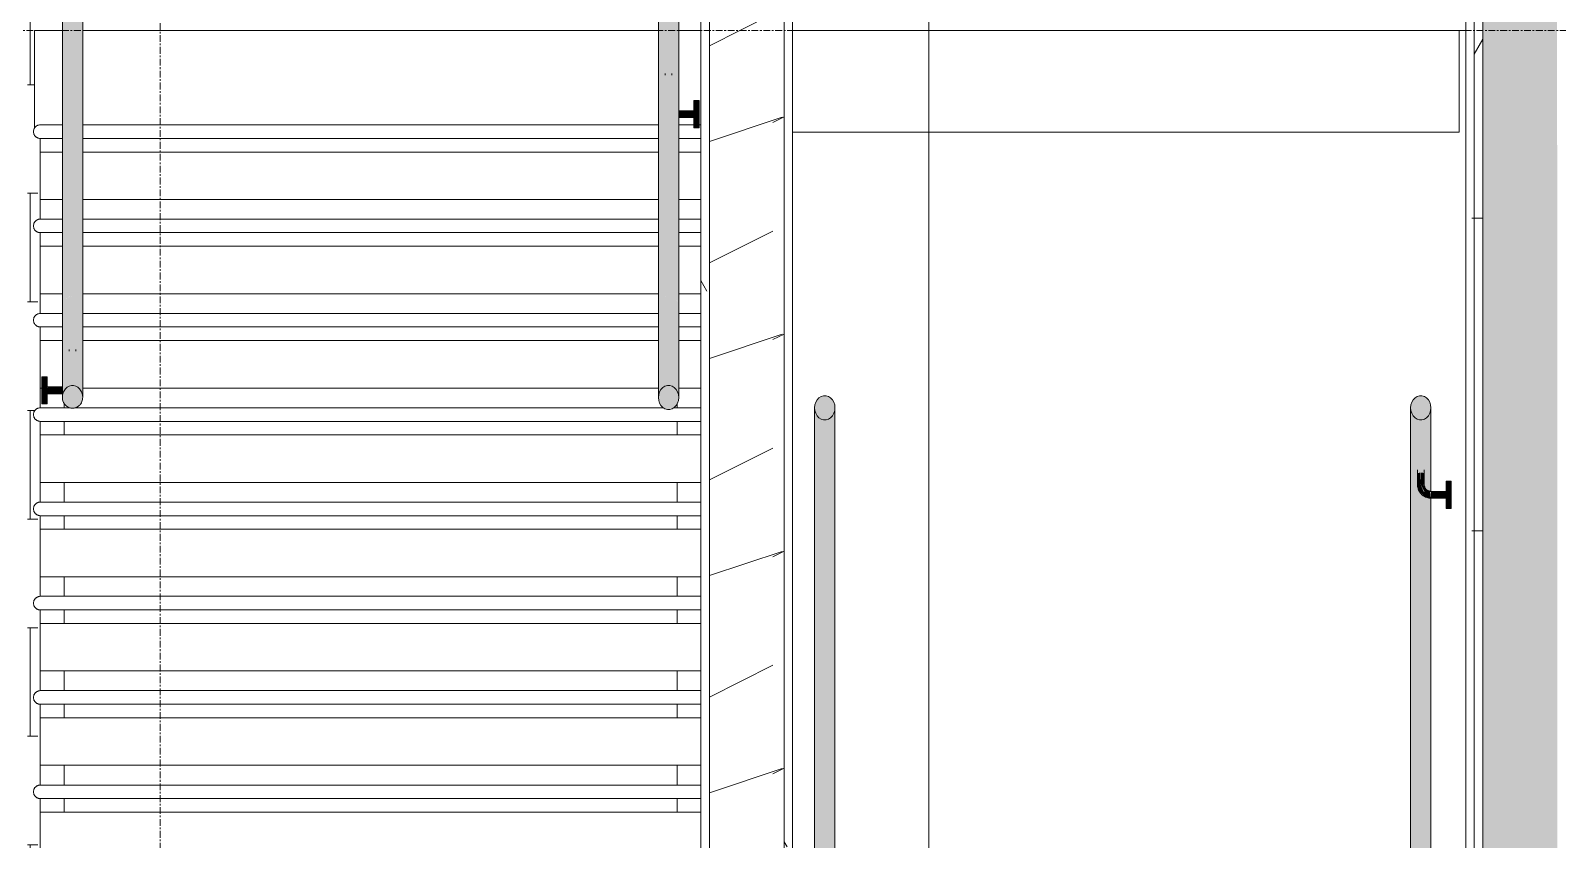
# Model space of a CAD drawing. Header units: inches. Extents: x -4168 to 1483, y -300 to 637.
# Drawn here: x -480.2 to -367.7, y 208.4 to 268 of the extents above; entities that cross this region are included whole.
import ezdxf

# ---------------------------------------------------------------- set-up
doc = ezdxf.new("R2010")
doc.units = ezdxf.units.IN
doc.header["$MEASUREMENT"] = 0
doc.linetypes.add('Grid Line 1_2_', pattern=[0.875, 0.5, -0.125, 0.125, -0.125])
for name, color, linetype, lineweight in [('0-3', 55, 'Continuous', 9), ('0-5', 10, 'Continuous', 5), ('A-FLOR-8', 55, 'Continuous', 9), ('A-FLOR-HRAL-1', 55, 'Continuous', 9), ('A-FLOR-HRAL-2', 7, 'Continuous', 9), ('A-FLOR-HRAL-4', 41, 'Continuous', 9), ('A-FLOR-LEVL-1', 51, 'Grid Line 1_2_', 9), ('A-WALL-5', 7, 'Continuous', 9), ('A-WALL-PATT-2', 45, 'Continuous', 9), ('A-WALL-PATT-3', 55, 'Continuous', 9), ('G-ANNO-SYMB', 111, 'Continuous', 9), ('I-WALL-3', 7, 'Continuous', 9), ('I-WALL-4', 55, 'Continuous', 9), ('S-GRID-1', 1, 'Grid Line 1_2_', 9), ('S-STRS-3', 55, 'Continuous', 9)]:
    doc.layers.add(name, color=color, linetype=linetype, lineweight=lineweight)
pattern_1 = [(0, (-10964.796, 146.633), (30.72, 7.68), [1.267, -21.773, 1.267, -21.773, -122.88]), (0, (-10964.796, 146.633), (30.72, 7.68), [-46.08, 1.267, -44.813, 1.267, -21.773, -53.76]), (0, (-10964.796, 146.633), (30.72, 7.68), [-115.2, 1.267, -14.093, 1.267, -37.133]), (120, (-10953.276, 150.473), (-22.01108, 22.7643), [1.267, -21.773, 1.267, -21.773, -122.88]), (120, (-10953.276, 150.473), (-22.01108, 22.7643), [-46.08, 1.267, -44.813, 1.267, -21.773, -53.76]), (120, (-10953.276, 150.473), (-22.01108, 22.7643), [-115.2, 1.267, -14.093, 1.267, -37.133]), (240, (-10949.436, 165.833), (-8.70892, -30.4443), [1.267, -21.773, 1.267, -21.773, -122.88]), (240, (-10949.436, 165.833), (-8.70892, -30.4443), [-46.08, 1.267, -44.813, 1.267, -21.773, -53.76]), (240, (-10949.436, 165.833), (-8.70892, -30.4443), [-115.2, 1.267, -14.093, 1.267, -37.133])]

# ---------------------------------------------------------------- blocks, each defined once
blk = doc.blocks.new('Railing - Handrail - Bracket-2694472-BUILDING SECTION - EAST_WEST AT RAMP - LOOKING SOUTH')
at = {"layer": 'A-FLOR-HRAL-2'}
for points in [[(-11495.88, 261.84), (-11495.88, 262.09), (-11497, 262.06), (-11497, 261.84), (-11496.43, 261.84)], [(-11495.5, 261.84), (-11495.5, 262.84), (-11495.88, 262.81), (-11495.88, 261.84)], [(-11496.6, 261.59), (-11495.88, 261.63), (-11495.88, 261.84), (-11497, 261.84), (-11496.99, 261.59)], [(-11495.88, 260.84), (-11495.5, 260.88), (-11495.5, 261.84), (-11495.88, 261.84), (-11495.88, 260.88)]]:
    blk.add_hatch(color=256, dxfattribs=at).paths.add_polyline_path(points, flags=0)
at = {"layer": 'A-FLOR-HRAL-1'}
for p, q in [((-11498, 264.84), (-11498, 264.72)), ((-11497.5, 264.72), (-11497.5, 264.84)), ((-11495.88, 262.09), (-11497, 262.09)), ((-11495.5, 262.84), (-11495.88, 262.84)), ((-11495.88, 261.84), (-11495.88, 262.84)), ((-11495.5, 262.84), (-11495.5, 261.84)), ((-11497, 261.59), (-11495.88, 261.59)), ((-11495.88, 260.84), (-11495.88, 261.84)), ((-11495.88, 260.84), (-11495.5, 260.84)), ((-11495.5, 261.84), (-11495.5, 260.84))]:
    blk.add_line(p, q, dxfattribs=at)
blk = doc.blocks.new('Railing - Railing-2687277-BUILDING SECTION - EAST_WEST AT RAMP - LOOKING SOUTH')
at = {"layer": 'A-FLOR-HRAL-4'}
for points in [[(-11497, 247.79), (-11497.03, 303.22), (-11497.1, 303.37), (-11497.22, 303.51), (-11497.38, 303.61), (-11497.75, 303.69), (-11498.13, 303.61), (-11498.28, 303.51), (-11498.4, 303.37), (-11498.48, 303.22), (-11498.5, 303.06), (-11498.48, 247.95), (-11498.31, 248.2), (-11498.18, 248.3), (-11498.02, 248.37), (-11497.75, 248.42), (-11497.38, 248.34), (-11497.13, 248.13), (-11497.09, 248.07), (-11497.02, 247.87)], [(-11497, 240.97), (-11497.03, 247.95), (-11497.19, 248.2), (-11497.33, 248.3), (-11497.38, 248.34), (-11497.75, 248.42), (-11498.13, 248.34), (-11498.31, 248.2), (-11498.42, 248.07), (-11498.48, 247.93), (-11498.5, 247.57), (-11498.48, 241.19), (-11498.36, 241.48), (-11498.21, 241.66), (-11498.13, 241.73), (-11497.95, 241.82), (-11497.75, 241.85), (-11497.56, 241.82), (-11497.38, 241.73), (-11497.29, 241.66), (-11497.1, 241.4), (-11497.03, 241.19), (-11497.02, 241.18)], [(-11497.84, 240.08), (-11497.66, 240.08), (-11497.37, 240.21), (-11497.33, 240.24), (-11497.13, 240.49), (-11497.09, 240.55), (-11497.01, 240.92), (-11497.02, 241.18), (-11497.13, 241.44), (-11497.29, 241.66), (-11497.38, 241.73), (-11497.56, 241.82), (-11497.75, 241.85), (-11497.95, 241.82), (-11498.13, 241.73), (-11498.28, 241.59), (-11498.4, 241.4), (-11498.48, 241.19), (-11498.48, 241.18), (-11498.48, 240.75), (-11498.32, 240.39), (-11498.31, 240.38), (-11498.03, 240.14), (-11498.02, 240.14)], [(-11486.25, 239.33), (-11486.06, 239.36), (-11485.88, 239.45), (-11485.72, 239.59), (-11485.6, 239.77), (-11485.53, 239.98), (-11485.52, 240), (-11485.52, 240.42), (-11485.59, 240.62), (-11485.69, 240.8), (-11485.83, 240.94), (-11485.99, 241.04), (-11486.16, 241.09), (-11486.34, 241.09), (-11486.52, 241.04), (-11486.68, 240.94), (-11486.81, 240.8), (-11486.98, 240.43), (-11486.98, 240.42), (-11486.98, 240), (-11486.9, 239.77), (-11486.78, 239.59), (-11486.63, 239.45), (-11486.45, 239.36), (-11486.34, 239.33)]]:
    blk.add_hatch(color=256, dxfattribs=at).paths.add_polyline_path(points, flags=0)
h = blk.add_hatch(color=256, dxfattribs=at)
h.paths.add_polyline_path([(-11486.25, 171.04), (-11485.88, 171.13), (-11485.69, 171.26), (-11485.59, 171.39), (-11485.52, 171.53), (-11485.5, 171.67), (-11485.53, 172.18), (-11486.88, 172.18), (-11486.88, 171.33), (-11486.68, 171.16), (-11486.57, 171.11), (-11486.45, 171.06)], flags=0)
h.paths.add_polyline_path([(-11485.87, 175.68), (-11485.5, 175.68), (-11485.53, 176.68), (-11486.88, 176.68), (-11486.88, 175.68), (-11485.88, 175.68)], flags=0)
h.paths.add_polyline_path([(-11485.6, 177.68), (-11485.5, 177.68), (-11485.53, 179.13), (-11486.88, 179.13), (-11486.88, 177.68), (-11485.6, 177.68)], flags=0)
h.paths.add_polyline_path([(-11486.27, 182.63), (-11485.5, 182.63), (-11485.54, 183.63), (-11486.88, 183.63), (-11486.88, 182.63), (-11486.43, 182.63)], flags=0)
h.paths.add_polyline_path([(-11486.88, 184.63), (-11485.5, 184.63), (-11485.54, 186.08), (-11486.88, 186.08), (-11486.88, 186.03)], flags=0)
h.paths.add_polyline_path([(-11486.42, 189.58), (-11485.5, 189.58), (-11485.54, 190.58), (-11486.88, 190.58), (-11486.88, 189.58), (-11486.45, 189.58)], flags=0)
h.paths.add_polyline_path([(-11486.88, 191.58), (-11485.5, 191.58), (-11485.53, 193.03), (-11486.88, 193.03), (-11486.88, 192.01)], flags=0)
h.paths.add_polyline_path([(-11486.1, 196.53), (-11485.5, 196.53), (-11485.53, 197.53), (-11486.88, 197.53), (-11486.87, 196.53), (-11486.22, 196.53)], flags=0)
h.paths.add_polyline_path([(-11487, 206.16), (-11486.98, 205.96), (-11486.92, 206.12), (-11486.99, 206.16)], flags=0)
h.paths.add_polyline_path([(-11487, 198.53), (-11485.5, 198.53), (-11485.52, 240), (-11485.6, 239.77), (-11485.72, 239.59), (-11485.88, 239.45), (-11486.06, 239.36), (-11486.25, 239.33), (-11486.45, 239.36), (-11486.63, 239.45), (-11486.78, 239.59), (-11486.9, 239.77), (-11486.94, 239.87), (-11486.98, 240), (-11487, 239.8), (-11486.98, 206.16), (-11486.73, 206.25), (-11486.63, 206.31), (-11486.48, 206.67), (-11486.5, 206.67), (-11486.47, 207.51), (-11486.32, 207.55), (-11486.02, 207.49), (-11486, 207.45), (-11486.04, 206.45), (-11486.13, 206.22), (-11486.57, 205.77), (-11486.86, 205.7), (-11487, 205.67), (-11487, 203.98)], flags=0)
at = {"layer": 'A-FLOR-HRAL-1'}
for p, q in [((-11498.5, 303.06), (-11498.5, 247.79)), ((-11497, 247.79), (-11497, 303.06)), ((-11498.5, 247.79), (-11498.5, 240.97)), ((-11497, 240.97), (-11497, 247.79)), ((-11487, 240.21), (-11487, 206.16)), ((-11485.5, 198.53), (-11485.5, 240.21))]:
    blk.add_line(p, q, dxfattribs=at)
at = {"layer": 'A-FLOR-HRAL-2', "flags": 128}
for points in [[(-11497, 240.97), (-11497.02, 241.18), (-11497.09, 241.38), (-11497.19, 241.55), (-11497.33, 241.7), (-11497.49, 241.79), (-11497.66, 241.85), (-11497.84, 241.85), (-11498.02, 241.79), (-11498.18, 241.7), (-11498.31, 241.55), (-11498.42, 241.38), (-11498.48, 241.18), (-11498.5, 240.97)], [(-11498.5, 240.97), (-11498.48, 240.75), (-11498.42, 240.55), (-11498.31, 240.38), (-11498.18, 240.24), (-11498.02, 240.14), (-11497.84, 240.08), (-11497.66, 240.08), (-11497.49, 240.14), (-11497.33, 240.24), (-11497.19, 240.38), (-11497.09, 240.55), (-11497.02, 240.75), (-11497, 240.97)], [(-11485.5, 240.21), (-11485.52, 240.42), (-11485.59, 240.62), (-11485.69, 240.8), (-11485.83, 240.94), (-11485.99, 241.04), (-11486.16, 241.09), (-11486.34, 241.09), (-11486.52, 241.04), (-11486.68, 240.94), (-11486.81, 240.8), (-11486.92, 240.62), (-11486.98, 240.42), (-11487, 240.21)], [(-11487, 240.21), (-11486.98, 240), (-11486.92, 239.8), (-11486.81, 239.62), (-11486.68, 239.48), (-11486.52, 239.38), (-11486.34, 239.33), (-11486.16, 239.33), (-11485.99, 239.38), (-11485.83, 239.48), (-11485.69, 239.62), (-11485.59, 239.8), (-11485.52, 240), (-11485.5, 240.21)]]:
    blk.add_lwpolyline(points, dxfattribs=at)
blk.add_blockref('Railing - Handrail - Bracket-2694472-BUILDING SECTION - EAST_WEST AT RAMP - LOOKING SOUTH', (0, 0))
blk = doc.blocks.new('Railing - Handrail - Bracket-2694477-BUILDING SECTION - EAST_WEST AT RAMP - LOOKING SOUTH')
at = {"layer": 'A-FLOR-HRAL-2'}
for points in [[(-11442.46, 234.55), (-11442.38, 234.55), (-11442.42, 235.44), (-11442.61, 235.38), (-11442.63, 235.33), (-11442.59, 234.55), (-11442.47, 234.55)], [(-11442.18, 234.55), (-11442.13, 234.55), (-11442.16, 235.4), (-11442.31, 235.44), (-11442.38, 235.44), (-11442.38, 234.55), (-11442.2, 234.55)], [(-11441.63, 233.59), (-11441.65, 233.81), (-11442.16, 234.03), (-11442.38, 234.55), (-11442.59, 234.55), (-11442.55, 234.19), (-11442.48, 234.07), (-11442.09, 233.66), (-11441.81, 233.59), (-11441.65, 233.59)], [(-11441.63, 233.8), (-11441.71, 234.01), (-11441.65, 234.05), (-11441.89, 234.13), (-11442, 234.19), (-11442.21, 234.55), (-11442.38, 234.55), (-11442.1, 234), (-11441.65, 233.81)], [(-11441.63, 233.8), (-11440.5, 233.8), (-11440.52, 234.05), (-11441.63, 234.02), (-11441.63, 233.87)], [(-11440.13, 233.8), (-11440.13, 234.8), (-11440.5, 234.77), (-11440.5, 233.8)], [(-11440.5, 233.55), (-11440.5, 233.8), (-11441.63, 233.8), (-11441.63, 233.55)], [(-11440.13, 232.8), (-11440.13, 233.8), (-11440.5, 233.8), (-11440.5, 232.8)]]:
    blk.add_hatch(color=256, dxfattribs=at).paths.add_polyline_path(points, flags=0)
at = {"layer": 'A-FLOR-HRAL-1'}
for p, q in [((-11442.63, 234.55), (-11442.63, 235.64)), ((-11442.13, 235.64), (-11442.13, 234.55)), ((-11441.63, 234.05), (-11440.5, 234.05)), ((-11440.5, 234.8), (-11440.13, 234.8)), ((-11440.5, 234.8), (-11440.5, 233.8)), ((-11440.13, 233.8), (-11440.13, 234.8)), ((-11440.5, 233.55), (-11441.63, 233.55)), ((-11440.5, 233.8), (-11440.5, 232.8)), ((-11440.13, 232.8), (-11440.5, 232.8)), ((-11440.13, 232.8), (-11440.13, 233.8))]:
    blk.add_line(p, q, dxfattribs=at)
at = {"layer": 'A-FLOR-HRAL-1', "flags": 128}
for points in [[(-11441.63, 233.55), (-11441.67, 233.55), (-11441.71, 233.56), (-11441.75, 233.56), (-11441.79, 233.57), (-11441.83, 233.57), (-11441.86, 233.58), (-11441.9, 233.59), (-11441.94, 233.6), (-11441.98, 233.62), (-11442.02, 233.63), (-11442.05, 233.65), (-11442.09, 233.67), (-11442.12, 233.68), (-11442.16, 233.71), (-11442.19, 233.73), (-11442.22, 233.75), (-11442.26, 233.78), (-11442.29, 233.8), (-11442.32, 233.83), (-11442.34, 233.86), (-11442.37, 233.89), (-11442.4, 233.92), (-11442.42, 233.95), (-11442.45, 233.98), (-11442.47, 234.01), (-11442.49, 234.05), (-11442.51, 234.08), (-11442.53, 234.12), (-11442.54, 234.15), (-11442.56, 234.19), (-11442.57, 234.23), (-11442.58, 234.27), (-11442.6, 234.3), (-11442.6, 234.34), (-11442.61, 234.38), (-11442.62, 234.42), (-11442.62, 234.46), (-11442.63, 234.5), (-11442.63, 234.54), (-11442.63, 234.55)], [(-11442.13, 234.55), (-11442.13, 234.53), (-11442.13, 234.51), (-11442.12, 234.49), (-11442.12, 234.47), (-11442.12, 234.45), (-11442.11, 234.43), (-11442.11, 234.41), (-11442.1, 234.4), (-11442.09, 234.38), (-11442.09, 234.36), (-11442.08, 234.34), (-11442.07, 234.32), (-11442.06, 234.3), (-11442.05, 234.29), (-11442.04, 234.27), (-11442.03, 234.25), (-11442.02, 234.24), (-11442, 234.22), (-11441.99, 234.21), (-11441.98, 234.19), (-11441.96, 234.18), (-11441.95, 234.17), (-11441.93, 234.15), (-11441.91, 234.14), (-11441.9, 234.13), (-11441.88, 234.12), (-11441.86, 234.11), (-11441.84, 234.1), (-11441.83, 234.09), (-11441.81, 234.09), (-11441.79, 234.08), (-11441.77, 234.07), (-11441.75, 234.07), (-11441.73, 234.06), (-11441.71, 234.06), (-11441.69, 234.06), (-11441.67, 234.05), (-11441.65, 234.05), (-11441.63, 234.05), (-11441.63, 234.05)]]:
    blk.add_lwpolyline(points, dxfattribs=at)
blk = doc.blocks.new('Railing - Railing-2658753-BUILDING SECTION - EAST_WEST AT RAMP - LOOKING SOUTH')
at = {"layer": 'A-FLOR-HRAL-4'}
blk.add_hatch(color=256, dxfattribs=at).paths.add_polyline_path([(-11442.47, 239.33), (-11442.18, 239.36), (-11442, 239.45), (-11441.85, 239.59), (-11441.73, 239.77), (-11441.65, 239.98), (-11441.65, 240), (-11441.65, 240.42), (-11441.71, 240.62), (-11441.82, 240.8), (-11441.95, 240.94), (-11442.11, 241.04), (-11442.29, 241.09), (-11442.47, 241.09), (-11442.64, 241.04), (-11442.8, 240.94), (-11442.94, 240.8), (-11443.1, 240.43), (-11443.11, 240.42), (-11443.11, 240), (-11443.03, 239.77), (-11442.91, 239.59), (-11442.75, 239.45), (-11442.57, 239.36)], flags=0)
h = blk.add_hatch(color=256, dxfattribs=at)
h.paths.add_polyline_path([(-11442.38, 171.04), (-11442, 171.13), (-11441.75, 171.33), (-11441.75, 172.18), (-11443.13, 172.18), (-11443.1, 171.51), (-11442.94, 171.26), (-11442.8, 171.16), (-11442.75, 171.13), (-11442.57, 171.06)], flags=0)
h.paths.add_polyline_path([(-11442.94, 175.68), (-11441.75, 175.68), (-11441.75, 176.68), (-11443.13, 176.68), (-11443.1, 175.68), (-11443.02, 175.68)], flags=0)
h.paths.add_polyline_path([(-11442.38, 177.68), (-11441.75, 177.68), (-11441.75, 179.13), (-11443.13, 179.13), (-11443.1, 177.68), (-11442.39, 177.68)], flags=0)
h.paths.add_polyline_path([(-11441.75, 182.63), (-11441.75, 183.63), (-11443.13, 183.63), (-11443.09, 182.63), (-11441.82, 182.63)], flags=0)
h.paths.add_polyline_path([(-11441.75, 184.63), (-11441.75, 186.08), (-11443.13, 186.08), (-11443.09, 184.63), (-11441.82, 184.63)], flags=0)
h.paths.add_polyline_path([(-11442.35, 189.58), (-11441.75, 189.58), (-11441.75, 190.58), (-11443.13, 190.58), (-11443.09, 189.58), (-11442.38, 189.58)], flags=0)
h.paths.add_polyline_path([(-11443.03, 191.58), (-11441.75, 191.58), (-11441.76, 193.03), (-11443.13, 193.03), (-11443.08, 191.58), (-11443.04, 191.58)], flags=0)
h.paths.add_polyline_path([(-11442.04, 196.53), (-11441.75, 196.53), (-11441.76, 197.53), (-11443.13, 197.53), (-11443.1, 196.53), (-11442.16, 196.53)], flags=0)
h.paths.add_polyline_path([(-11441.63, 203.73), (-11441.73, 203.65), (-11441.63, 203.55), (-11441.63, 203.7)], flags=0)
h.paths.add_polyline_path([(-11441.63, 234.04), (-11441.73, 233.97), (-11441.63, 233.87), (-11441.63, 234.02)], flags=0)
h.paths.add_polyline_path([(-11442.53, 198.53), (-11441.63, 198.53), (-11441.65, 203.27), (-11441.98, 203.31), (-11442.15, 203.41), (-11442.54, 203.83), (-11442.59, 204.02), (-11442.55, 205.1), (-11442.31, 205.12), (-11442.15, 205.07), (-11442.13, 205.02), (-11442.16, 204.24), (-11442.18, 204.21), (-11441.89, 203.81), (-11441.63, 203.74), (-11441.65, 233.59), (-11441.96, 233.62), (-11442.12, 233.69), (-11442.54, 234.14), (-11442.59, 234.34), (-11442.55, 235.42), (-11442.28, 235.43), (-11442.16, 235.4), (-11442.13, 235.33), (-11442.16, 234.55), (-11442.18, 234.53), (-11441.89, 234.13), (-11441.63, 234.05), (-11441.65, 240), (-11441.73, 239.77), (-11441.85, 239.59), (-11442, 239.45), (-11442.21, 239.35), (-11442.38, 239.33), (-11442.57, 239.36), (-11442.75, 239.45), (-11442.91, 239.59), (-11443.03, 239.77), (-11443.07, 239.87), (-11443.11, 240), (-11443.13, 239.8), (-11443.1, 198.53), (-11442.54, 198.53)], flags=0)
at = {"layer": 'A-FLOR-HRAL-1'}
for p, q in [((-11443.13, 240.21), (-11443.13, 198.53)), ((-11441.63, 234.04), (-11441.63, 240.21)), ((-11441.63, 203.73), (-11441.63, 233.56))]:
    blk.add_line(p, q, dxfattribs=at)
at = {"layer": 'A-FLOR-HRAL-2', "flags": 128}
for points in [[(-11441.63, 240.21), (-11441.65, 240.42), (-11441.71, 240.62), (-11441.82, 240.8), (-11441.95, 240.94), (-11442.11, 241.04), (-11442.29, 241.09), (-11442.47, 241.09), (-11442.64, 241.04), (-11442.8, 240.94), (-11442.94, 240.8), (-11443.04, 240.62), (-11443.11, 240.42), (-11443.13, 240.21)], [(-11443.13, 240.21), (-11443.11, 240), (-11443.04, 239.8), (-11442.94, 239.62), (-11442.8, 239.48), (-11442.64, 239.38), (-11442.47, 239.33), (-11442.29, 239.33), (-11442.11, 239.38), (-11441.95, 239.48), (-11441.82, 239.62), (-11441.71, 239.8), (-11441.65, 240), (-11441.63, 240.21)]]:
    blk.add_lwpolyline(points, dxfattribs=at)
blk.add_blockref('Railing - Handrail - Bracket-2694477-BUILDING SECTION - EAST_WEST AT RAMP - LOOKING SOUTH', (0, 0))
blk = doc.blocks.new('Railing - Handrail - Bracket-2694479-BUILDING SECTION - EAST_WEST AT RAMP - LOOKING SOUTH')
at = {"layer": 'A-FLOR-HRAL-2'}
for points in [[(-11543.5, 241.49), (-11543.5, 242.49), (-11543.88, 242.45), (-11543.88, 241.49)], [(-11542.38, 241.49), (-11542.38, 241.74), (-11543.5, 241.7), (-11543.5, 241.49), (-11542.97, 241.49)], [(-11543.5, 240.49), (-11543.5, 241.49), (-11543.88, 241.49), (-11543.88, 240.49)], [(-11542.38, 241.24), (-11542.38, 241.49), (-11543.5, 241.49), (-11543.49, 241.24)]]:
    blk.add_hatch(color=256, dxfattribs=at).paths.add_polyline_path(points, flags=0)
h = blk.add_hatch(color=256, dxfattribs=at)
h.paths.add_polyline_path([(-11542.36, 241.27), (-11542.32, 241.31), (-11542.23, 241.49), (-11542.36, 241.27)], flags=0)
h.paths.add_polyline_path([(-11541.47, 241.82), (-11541.47, 241.83), (-11541.55, 241.83)], flags=0)
at = {"layer": 'A-FLOR-HRAL-1'}
for p, q in [((-11541.88, 244.37), (-11541.88, 244.49)), ((-11541.38, 244.49), (-11541.38, 244.37)), ((-11543.88, 242.49), (-11543.5, 242.49)), ((-11543.88, 242.49), (-11543.88, 241.49)), ((-11543.5, 241.49), (-11543.5, 242.49)), ((-11543.5, 241.74), (-11542.38, 241.74)), ((-11543.88, 241.49), (-11543.88, 240.49)), ((-11543.5, 240.49), (-11543.5, 241.49)), ((-11542.38, 241.24), (-11543.5, 241.24)), ((-11543.5, 240.49), (-11543.88, 240.49))]:
    blk.add_line(p, q, dxfattribs=at)
blk = doc.blocks.new('Railing - Railing-2687279-BUILDING SECTION - EAST_WEST AT RAMP - LOOKING SOUTH')
at = {"layer": 'A-FLOR-HRAL-4'}
for points in [[(-11540.88, 247.79), (-11540.9, 303.22), (-11540.98, 303.37), (-11541.1, 303.51), (-11541.25, 303.61), (-11541.63, 303.69), (-11542, 303.61), (-11542.16, 303.51), (-11542.28, 303.37), (-11542.35, 303.22), (-11542.38, 303.06), (-11542.35, 247.95), (-11542.24, 248.14), (-11542.02, 248.33), (-11541.87, 248.38), (-11541.63, 248.42), (-11541.25, 248.34), (-11541.01, 248.14), (-11540.94, 248.02), (-11540.89, 247.89)], [(-11542.38, 241.15), (-11542.32, 241.4), (-11542.14, 241.61), (-11541.87, 241.81), (-11541.55, 241.85), (-11541.24, 241.72), (-11540.94, 241.4), (-11540.88, 241.32), (-11540.9, 247.95), (-11540.98, 248.1), (-11541.1, 248.24), (-11541.25, 248.34), (-11541.63, 248.42), (-11542, 248.34), (-11542.25, 248.13), (-11542.28, 248.1), (-11542.36, 247.89), (-11542.38, 247.79), (-11542.38, 241.16)], [(-11541.76, 240.19), (-11541.44, 240.21), (-11541.24, 240.3), (-11541.01, 240.54), (-11540.9, 240.82), (-11540.89, 241.16), (-11541.01, 241.47), (-11541.25, 241.73), (-11541.47, 241.82), (-11541.82, 241.82), (-11542.02, 241.72), (-11542.25, 241.45), (-11542.36, 241.16), (-11542.35, 240.82), (-11542.28, 240.6), (-11542.14, 240.41), (-11542, 240.29), (-11541.76, 240.19)]]:
    blk.add_hatch(color=256, dxfattribs=at).paths.add_polyline_path(points, flags=0)
at = {"layer": 'A-FLOR-HRAL-1'}
for p, q in [((-11542.38, 303.06), (-11542.38, 247.79)), ((-11540.88, 247.79), (-11540.88, 303.06)), ((-11542.38, 247.79), (-11542.38, 241.15)), ((-11540.88, 241.15), (-11540.88, 247.79))]:
    blk.add_line(p, q, dxfattribs=at)
at = {"layer": 'A-FLOR-HRAL-1', "flags": 128}
for points in [[(-11542.38, 240.99), (-11542.38, 241.04), (-11542.38, 241.09), (-11542.38, 241.15), (-11542.38, 241.15)], [(-11540.88, 241.15), (-11540.88, 241.09), (-11540.88, 241.04), (-11540.88, 240.99), (-11540.88, 240.99)]]:
    blk.add_lwpolyline(points, dxfattribs=at)
at = {"layer": 'A-FLOR-HRAL-2', "flags": 128}
blk.add_lwpolyline([(-11541.11, 241.61), (-11541.24, 241.72), (-11541.39, 241.81), (-11541.55, 241.85), (-11541.71, 241.85), (-11541.87, 241.81), (-11542.02, 241.72), (-11542.14, 241.61)], dxfattribs=at)
at = {"layer": 'A-FLOR-HRAL-2'}
for points in [[(-11542.14, 241.61), (-11542.18, 241.56), (-11542.25, 241.47), (-11542.32, 241.32), (-11542.37, 241.16), (-11542.38, 241.05), (-11542.38, 240.99)], [(-11540.88, 240.99), (-11540.88, 241.05), (-11540.89, 241.16), (-11540.93, 241.32), (-11541.01, 241.47), (-11541.07, 241.56), (-11541.11, 241.61)]]:
    blk.add_open_spline(points, degree=3, dxfattribs=at)
blk.add_open_spline([(-11542.38, 240.99), (-11542.38, 240.9), (-11542.36, 240.76), (-11542.29, 240.59), (-11542.22, 240.48), (-11542.12, 240.37), (-11542.02, 240.29), (-11541.89, 240.23), (-11541.78, 240.19), (-11541.68, 240.18), (-11541.59, 240.18), (-11541.51, 240.19), (-11541.43, 240.21), (-11541.34, 240.24), (-11541.27, 240.27), (-11541.2, 240.32), (-11541.13, 240.38), (-11541.07, 240.44), (-11541, 240.53), (-11540.91, 240.71), (-11540.88, 240.87), (-11540.88, 240.99)], degree=3, knots=[0, 0, 0, 0, 0.111111, 0.166667, 0.222222, 0.277778, 0.333333, 0.388889, 0.444444, 0.479167, 0.513889, 0.548611, 0.583333, 0.618056, 0.652778, 0.6875, 0.722222, 0.756944, 0.791667, 0.861111, 1, 1, 1, 1], dxfattribs=at)
blk.add_blockref('Railing - Handrail - Bracket-2694479-BUILDING SECTION - EAST_WEST AT RAMP - LOOKING SOUTH', (0, 0))
blk = doc.blocks.new('CTR - 1st Phase -Stairs _ Elevators_rvt-2-BUILDING SECTION - EAST_WEST AT RAMP - LOOKING SOUTH')
at = {"layer": 'A-WALL-PATT-2'}
h = blk.add_hatch(dxfattribs=at)
h.set_pattern_fill('FP_24', color=256, style=0, pattern_type=2)
h.set_pattern_definition(pattern_1)
h.paths.add_polyline_path([(-11494.75, 0), (-11494.75, 399.75), (-11495.38, 399.75), (-11495.38, 0), (-11494.78, 0)], flags=0)
h = blk.add_hatch(dxfattribs=at)
h.set_pattern_fill('FP_30', color=256, style=0, pattern_type=2)
h.set_pattern_definition([(216.87, (-10958.398, 162.627), (47.980943, 31.987086), [7.997, -71.971]), (206.565, (-10948.802, 157.829), (-15.99371, -15.99413), [17.881, -17.881]), (198.435, (-10948.802, 149.832), (-31.98674, -15.99388), [10.115, -40.461])])
h.paths.add_polyline_path([(-11494.75, 0), (-11489.25, 0), (-11489.25, 399.75), (-11494.75, 399.75), (-11494.75, 0.57)], flags=0)
h = blk.add_hatch(dxfattribs=at)
h.set_pattern_fill('FP_24', color=256, style=0, pattern_type=2)
h.set_pattern_definition(pattern_1)
h.paths.add_polyline_path([(-11488.63, 0), (-11488.63, 399.75), (-11489.25, 399.75), (-11489.25, 0)], flags=0)
h = blk.add_hatch(dxfattribs=at)
h.set_pattern_fill('FP_24', color=256, style=0, pattern_type=2)
h.set_pattern_definition(pattern_1)
h.paths.add_polyline_path([(-11438.44, -3), (-11438.44, 399.75), (-11439.06, 399.75), (-11439.06, -3), (-11438.99, -3)], flags=0)
h = blk.add_hatch(dxfattribs=at)
h.set_pattern_fill('FP_24', color=256, style=0, pattern_type=2)
h.set_pattern_definition(pattern_1)
h.paths.add_polyline_path([(-11438.44, -3), (-11437.81, -3), (-11437.81, 399.75), (-11438.44, 399.75), (-11438.44, 0)], flags=0)
h = blk.add_hatch(dxfattribs=at)
h.set_pattern_fill('FP_20', color=256, style=0, pattern_type=2)
h.set_pattern_definition([(161.57, (-10964.316, 147.113), (-3.8399538, -1.54e-05), [0, -27.322, 3.034, 0]), (18.43, (-10965.276, 147.113), (-3.8399538, 1.54e-05), [0, -27.322, 3.034, 0]), (108.43, (-10964.316, 147.113), (1.919622, -9.6005246), [9.106, -21.25]), (71.57, (-10965.276, 147.113), (1.919622, 9.6005246), [9.106, -21.25])])
h.paths.add_polyline_path([(-11437.81, -3), (-11432.31, -3), (-11432.35, 399.75), (-11437.81, 399.75), (-11437.81, 0)], flags=0)
at = {"layer": 'A-FLOR-8'}
for p, q in [((-11544.44, 268), (-11542.38, 268)), ((-11544.44, 260.79), (-11544.44, 268)), ((-11540.88, 268), (-11498.5, 268)), ((-11497, 268), (-11495.38, 268)), ((-11488.63, 268), (-11439.56, 268)), ((-11439.56, 268), (-11439.56, 260.5)), ((-11439.56, 260.5), (-11488.63, 260.5))]:
    blk.add_line(p, q, dxfattribs=at)
at = {"layer": 'A-WALL-5'}
for p, q in [((-11494.75, 399.75), (-11494.75, 0)), ((-11489.25, 399.75), (-11489.25, 0)), ((-11438.44, 399.75), (-11438.44, -3)), ((-11437.81, 399.75), (-11437.81, -3))]:
    blk.add_line(p, q, dxfattribs=at)
at = {"layer": 'I-WALL-3'}
for p, q in [((-11495.38, 399.75), (-11495.38, 0)), ((-11488.63, 0), (-11488.63, 399.75)), ((-11439.06, 399.75), (-11439.06, -3))]:
    blk.add_line(p, q, dxfattribs=at)
at = {"layer": 'I-WALL-4'}
blk.add_line((-11488.63, 268), (-11439.06, 268), dxfattribs=at)
at = {"layer": 'S-STRS-3'}
for p, q in [((-11542.37, 261.05), (-11544, 261.05)), ((-11498.5, 261.05), (-11540.88, 261.05)), ((-11495.88, 261.05), (-11497, 261.05)), ((-11495.38, 261.05), (-11495.5, 261.05)), ((-11544, 259.05), (-11544, 260.05)), ((-11544, 260.05), (-11542.37, 260.05)), ((-11540.88, 260.05), (-11498.5, 260.05)), ((-11497, 260.05), (-11495.38, 260.05)), ((-11544, 255.55), (-11544, 259.05)), ((-11542.37, 259.05), (-11544, 259.05)), ((-11498.5, 259.05), (-11540.88, 259.05)), ((-11495.38, 259.05), (-11497, 259.05)), ((-11544, 254.11), (-11544, 255.55)), ((-11542.37, 255.55), (-11544, 255.55)), ((-11498.5, 255.55), (-11540.88, 255.55)), ((-11495.38, 255.55), (-11497, 255.55)), ((-11542.37, 254.11), (-11544, 254.11)), ((-11498.5, 254.11), (-11540.88, 254.11)), ((-11495.38, 254.11), (-11497, 254.11)), ((-11544, 252.11), (-11544, 253.11)), ((-11544, 253.11), (-11542.37, 253.11)), ((-11540.88, 253.11), (-11498.5, 253.11)), ((-11497, 253.11), (-11495.38, 253.11)), ((-11544, 248.61), (-11544, 252.11)), ((-11542.37, 252.11), (-11544, 252.11)), ((-11498.5, 252.11), (-11540.88, 252.11)), ((-11495.38, 252.11), (-11497, 252.11)), ((-11544, 247.16), (-11544, 248.61)), ((-11542.38, 248.61), (-11544, 248.61)), ((-11498.5, 248.61), (-11540.88, 248.61)), ((-11495.38, 248.61), (-11497, 248.61)), ((-11542.38, 247.16), (-11544, 247.16)), ((-11498.5, 247.16), (-11540.88, 247.16)), ((-11495.38, 247.16), (-11497, 247.16)), ((-11544, 245.16), (-11544, 246.16)), ((-11544, 246.16), (-11542.37, 246.16)), ((-11544, 241.66), (-11544, 245.16)), ((-11542.37, 245.16), (-11544, 245.16)), ((-11540.88, 246.16), (-11498.5, 246.16)), ((-11498.49, 245.16), (-11540.88, 245.16)), ((-11497.01, 246.16), (-11495.38, 246.16)), ((-11495.38, 245.16), (-11497.01, 245.16)), ((-11544, 240.21), (-11544, 241.66)), ((-11543.88, 241.66), (-11544, 241.66)), ((-11542.25, 240.56), (-11542.25, 240.21)), ((-11498.5, 241.66), (-11540.88, 241.66)), ((-11495.38, 241.66), (-11497, 241.66)), ((-11541.81, 240.21), (-11544, 240.21)), ((-11498.14, 240.21), (-11541.44, 240.21)), ((-11495.38, 240.21), (-11497.37, 240.21)), ((-11497.13, 240.49), (-11497.13, 240.21)), ((-11544, 238.21), (-11544, 239.21)), ((-11544, 239.21), (-11495.38, 239.21)), ((-11542.25, 239.21), (-11542.25, 238.21)), ((-11497.13, 239.21), (-11497.13, 238.21)), ((-11544, 234.71), (-11544, 238.21)), ((-11495.38, 238.21), (-11544, 238.21)), ((-11544, 233.26), (-11544, 234.71)), ((-11495.38, 234.71), (-11544, 234.71)), ((-11542.25, 234.71), (-11542.25, 233.26)), ((-11497.13, 234.71), (-11497.13, 233.26)), ((-11495.38, 233.26), (-11544, 233.26)), ((-11544, 231.26), (-11544, 232.26)), ((-11544, 232.26), (-11495.38, 232.26)), ((-11542.25, 232.26), (-11542.25, 231.26)), ((-11497.13, 232.26), (-11497.13, 231.26)), ((-11544, 227.76), (-11544, 231.26)), ((-11495.38, 231.26), (-11544, 231.26)), ((-11544, 226.32), (-11544, 227.76)), ((-11495.38, 227.76), (-11544, 227.76)), ((-11542.25, 227.76), (-11542.25, 226.32)), ((-11497.13, 227.76), (-11497.13, 226.32)), ((-11495.38, 226.32), (-11544, 226.32)), ((-11544, 224.32), (-11544, 225.32)), ((-11544, 225.32), (-11495.38, 225.32)), ((-11542.25, 225.32), (-11542.25, 224.32)), ((-11497.13, 225.32), (-11497.13, 224.32)), ((-11544, 220.82), (-11544, 224.32)), ((-11495.38, 224.32), (-11544, 224.32)), ((-11544, 219.37), (-11544, 220.82)), ((-11495.38, 220.82), (-11544, 220.82)), ((-11542.25, 220.82), (-11542.25, 219.37)), ((-11497.13, 220.82), (-11497.13, 219.37)), ((-11495.38, 219.37), (-11544, 219.37)), ((-11544, 217.37), (-11544, 218.37)), ((-11544, 218.37), (-11495.38, 218.37)), ((-11542.25, 218.37), (-11542.25, 217.37)), ((-11497.13, 218.37), (-11497.13, 217.37)), ((-11544, 213.87), (-11544, 217.37)), ((-11495.38, 217.37), (-11544, 217.37)), ((-11544, 212.42), (-11544, 213.87)), ((-11495.38, 213.87), (-11544, 213.87)), ((-11542.25, 213.87), (-11542.25, 212.42)), ((-11497.13, 213.87), (-11497.13, 212.42)), ((-11495.38, 212.42), (-11544, 212.42)), ((-11544, 210.42), (-11544, 211.42)), ((-11544, 211.42), (-11495.38, 211.42)), ((-11542.25, 211.42), (-11542.25, 210.42)), ((-11497.13, 211.42), (-11497.13, 210.42)), ((-11544, 206.92), (-11544, 210.42)), ((-11495.38, 210.42), (-11544, 210.42))]:
    blk.add_line(p, q, dxfattribs=at)
for points in [[(-11544, 261.05), (-11544.05, 261.05), (-11544.11, 261.04), (-11544.19, 261.02), (-11544.24, 260.99), (-11544.28, 260.97), (-11544.32, 260.94), (-11544.35, 260.91), (-11544.38, 260.88), (-11544.41, 260.85), (-11544.44, 260.8), (-11544.47, 260.74), (-11544.49, 260.66), (-11544.51, 260.55), (-11544.49, 260.44), (-11544.47, 260.36), (-11544.44, 260.3), (-11544.41, 260.26), (-11544.38, 260.22), (-11544.35, 260.19), (-11544.31, 260.15), (-11544.26, 260.12), (-11544.22, 260.1), (-11544.18, 260.09), (-11544.11, 260.06), (-11544.05, 260.05), (-11544, 260.05)], [(-11544, 254.11), (-11544.05, 254.11), (-11544.11, 254.1), (-11544.19, 254.07), (-11544.24, 254.04), (-11544.28, 254.02), (-11544.32, 254), (-11544.35, 253.97), (-11544.38, 253.94), (-11544.41, 253.9), (-11544.44, 253.86), (-11544.47, 253.8), (-11544.49, 253.71), (-11544.51, 253.61), (-11544.49, 253.5), (-11544.47, 253.41), (-11544.44, 253.35), (-11544.41, 253.31), (-11544.38, 253.28), (-11544.35, 253.24), (-11544.31, 253.21), (-11544.26, 253.18), (-11544.22, 253.16), (-11544.18, 253.14), (-11544.11, 253.11), (-11544.05, 253.11), (-11544, 253.11)], [(-11544, 247.16), (-11544.05, 247.16), (-11544.11, 247.15), (-11544.19, 247.12), (-11544.24, 247.1), (-11544.28, 247.07), (-11544.32, 247.05), (-11544.35, 247.02), (-11544.38, 246.99), (-11544.41, 246.95), (-11544.44, 246.91), (-11544.47, 246.85), (-11544.49, 246.77), (-11544.51, 246.66), (-11544.49, 246.55), (-11544.47, 246.47), (-11544.44, 246.41), (-11544.41, 246.36), (-11544.38, 246.33), (-11544.35, 246.3), (-11544.31, 246.26), (-11544.26, 246.23), (-11544.22, 246.21), (-11544.18, 246.19), (-11544.11, 246.17), (-11544.05, 246.16), (-11544, 246.16)], [(-11544, 240.21), (-11544.05, 240.21), (-11544.11, 240.2), (-11544.19, 240.17), (-11544.24, 240.15), (-11544.28, 240.13), (-11544.32, 240.1), (-11544.35, 240.07), (-11544.38, 240.04), (-11544.41, 240.01), (-11544.44, 239.96), (-11544.47, 239.9), (-11544.49, 239.82), (-11544.51, 239.71), (-11544.49, 239.6), (-11544.47, 239.52), (-11544.44, 239.46), (-11544.41, 239.41), (-11544.38, 239.38), (-11544.35, 239.35), (-11544.31, 239.31), (-11544.26, 239.28), (-11544.22, 239.26), (-11544.18, 239.24), (-11544.11, 239.22), (-11544.05, 239.21), (-11544, 239.21)], [(-11544, 233.26), (-11544.05, 233.26), (-11544.11, 233.25), (-11544.19, 233.23), (-11544.24, 233.2), (-11544.28, 233.18), (-11544.32, 233.15), (-11544.35, 233.12), (-11544.38, 233.09), (-11544.41, 233.06), (-11544.44, 233.01), (-11544.47, 232.96), (-11544.49, 232.87), (-11544.51, 232.76), (-11544.49, 232.65), (-11544.47, 232.57), (-11544.44, 232.51), (-11544.41, 232.47), (-11544.38, 232.43), (-11544.35, 232.4), (-11544.31, 232.37), (-11544.26, 232.33), (-11544.22, 232.31), (-11544.18, 232.3), (-11544.11, 232.27), (-11544.05, 232.26), (-11544, 232.26)], [(-11544, 226.32), (-11544.05, 226.32), (-11544.11, 226.31), (-11544.19, 226.28), (-11544.24, 226.25), (-11544.28, 226.23), (-11544.32, 226.21), (-11544.35, 226.18), (-11544.38, 226.15), (-11544.41, 226.11), (-11544.44, 226.07), (-11544.47, 226.01), (-11544.49, 225.92), (-11544.51, 225.82), (-11544.49, 225.71), (-11544.47, 225.62), (-11544.44, 225.57), (-11544.41, 225.52), (-11544.38, 225.49), (-11544.35, 225.45), (-11544.31, 225.42), (-11544.26, 225.39), (-11544.22, 225.37), (-11544.18, 225.35), (-11544.11, 225.32), (-11544.05, 225.32), (-11544, 225.32)], [(-11544, 219.37), (-11544.05, 219.37), (-11544.11, 219.36), (-11544.19, 219.33), (-11544.24, 219.31), (-11544.28, 219.28), (-11544.32, 219.26), (-11544.35, 219.23), (-11544.38, 219.2), (-11544.41, 219.16), (-11544.44, 219.12), (-11544.47, 219.06), (-11544.49, 218.98), (-11544.51, 218.87), (-11544.49, 218.76), (-11544.47, 218.68), (-11544.44, 218.62), (-11544.41, 218.57), (-11544.38, 218.54), (-11544.35, 218.51), (-11544.31, 218.47), (-11544.26, 218.44), (-11544.22, 218.42), (-11544.18, 218.4), (-11544.11, 218.38), (-11544.05, 218.37), (-11544, 218.37)], [(-11544, 212.42), (-11544.05, 212.42), (-11544.11, 212.41), (-11544.19, 212.38), (-11544.24, 212.36), (-11544.28, 212.34), (-11544.32, 212.31), (-11544.35, 212.28), (-11544.38, 212.25), (-11544.41, 212.22), (-11544.44, 212.17), (-11544.47, 212.11), (-11544.49, 212.03), (-11544.51, 211.92), (-11544.49, 211.81), (-11544.47, 211.73), (-11544.44, 211.67), (-11544.41, 211.62), (-11544.38, 211.59), (-11544.35, 211.56), (-11544.31, 211.52), (-11544.26, 211.49), (-11544.22, 211.47), (-11544.18, 211.45), (-11544.11, 211.43), (-11544.05, 211.42), (-11544, 211.42)]]:
    blk.add_open_spline(points, degree=3, knots=[0, 0, 0, 0, 0.083333, 0.125, 0.166667, 0.1875, 0.208333, 0.25, 0.270833, 0.291667, 0.333333, 0.375, 0.416667, 0.5, 0.583333, 0.625, 0.666667, 0.708333, 0.729167, 0.75, 0.791667, 0.833333, 0.854167, 0.875, 0.916667, 1, 1, 1, 1], dxfattribs=at)
at = {"layer": '0-3'}
for name in ['Railing - Railing-2687279-BUILDING SECTION - EAST_WEST AT RAMP - LOOKING SOUTH', 'Railing - Railing-2687277-BUILDING SECTION - EAST_WEST AT RAMP - LOOKING SOUTH', 'Railing - Railing-2658753-BUILDING SECTION - EAST_WEST AT RAMP - LOOKING SOUTH']:
    blk.add_blockref(name, (0, 0), dxfattribs=at)
blk = doc.blocks.new('CTR - 1st Phase - Structure_rvt-2-BUILDING SECTION - EAST_WEST AT RAMP - LOOKING SOUTH')
at = {"layer": 'A-WALL-PATT-3'}
h = blk.add_hatch(dxfattribs=at)
h.set_pattern_fill('FP_35', color=256, style=0, pattern_type=2)
h.set_pattern_definition([(0, (-11424.189, -168), (0, 8), []), (90, (-11424.189, -168), (-8, 8), [8, -8])])
h.paths.add_polyline_path([(-11544.19, 120), (-11544.19, 121.44), (-11544.36, 121.55), (-11544.48, 121.77), (-11544.48, 122.03), (-11544.36, 122.25), (-11544.19, 122.38), (-11544.19, 128.24), (-11544.36, 128.35), (-11544.48, 128.57), (-11544.48, 128.83), (-11544.44, 128.95), (-11544.44, 136), (-11544.19, 136), (-11544.19, 170.5), (-11544.25, 170.53), (-11544.25, 172), (-11544.19, 172), (-11544.19, 211.46), (-11544.36, 211.57), (-11544.48, 211.79), (-11544.48, 212.05), (-11544.36, 212.27), (-11544.19, 212.4), (-11544.19, 218.41), (-11544.36, 218.51), (-11544.48, 218.74), (-11544.48, 219), (-11544.36, 219.22), (-11544.19, 219.35), (-11544.19, 225.36), (-11544.36, 225.46), (-11544.48, 225.69), (-11544.48, 225.95), (-11544.36, 226.17), (-11544.19, 226.3), (-11544.19, 232.3), (-11544.36, 232.41), (-11544.48, 232.63), (-11544.48, 232.89), (-11544.36, 233.12), (-11544.19, 233.25), (-11544.19, 239.25), (-11544.36, 239.36), (-11544.48, 239.58), (-11544.48, 239.84), (-11544.36, 240.06), (-11544.19, 240.19), (-11544.19, 246.2), (-11544.36, 246.3), (-11544.48, 246.53), (-11544.48, 246.79), (-11544.36, 247.01), (-11544.19, 247.14), (-11544.19, 253.15), (-11544.36, 253.25), (-11544.48, 253.48), (-11544.48, 253.73), (-11544.36, 253.96), (-11544.19, 254.09), (-11544.19, 260.09), (-11544.36, 260.2), (-11544.48, 260.42), (-11544.48, 260.68), (-11544.44, 260.89), (-11544.44, 268), (-11544.19, 268), (-11544.19, 302.5), (-11544.25, 302.53), (-11544.25, 304), (-11544.19, 304), (-11544.19, 394.31), (-11544.94, 394.31), (-11544.94, 136), (-11551.81, 136), (-11551.81, 133.24), (-11548.19, 133.24), (-11548.19, 132.71), (-11551.19, 132.71), (-11551.61, 132.6), (-11551.81, 132.4), (-11551.81, 132), (-11548.19, 132), (-11548.19, 120), (-11545.72, 120)], flags=0)

msp = doc.modelspace()

# ---------------------------------------------------------------- linework, layer by layer
at = {"layer": 'A-FLOR-LEVL-1'}
msp.add_line((-1138.4549, 268), (1405.5613, 268), dxfattribs=at)
at = {"layer": 'G-ANNO-SYMB'}
msp.add_line((-414.0288, 579.1806), (-414.0288, -223.4132), dxfattribs=at)
at = {"layer": 'S-GRID-1'}
msp.add_line((-470.6226, -159.8356), (-470.6226, 428.6716), dxfattribs=at)

# ---------------------------------------------------------------- block references
at = {"layer": '0-5'}
for name in ['CTR - 1st Phase - Structure_rvt-2-BUILDING SECTION - EAST_WEST AT RAMP - LOOKING SOUTH', 'CTR - 1st Phase -Stairs _ Elevators_rvt-2-BUILDING SECTION - EAST_WEST AT RAMP - LOOKING SOUTH']:
    msp.add_blockref(name, (11064.5668, 0), dxfattribs=at)

doc.saveas('drawing.dxf')
